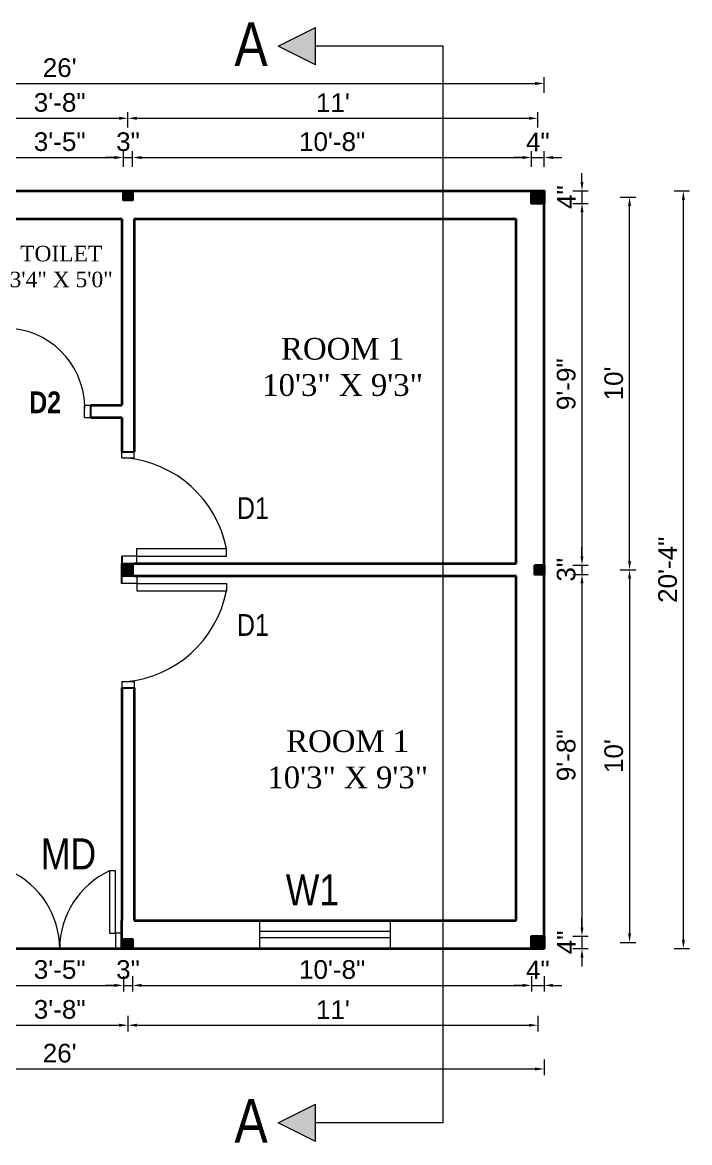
# Model space of a CAD drawing. Header units: inches. Extents: x 358077 to 378079, y -36324 to -23949.
# Drawn here: x 362396 to 362610.9, y -32793.4 to -32432.6 of the extents above; entities that cross this region are included whole.
import ezdxf

# ---------------------------------------------------------------- set-up
doc = ezdxf.new("R2010")
doc.units = ezdxf.units.IN
doc.header["$LTSCALE"] = 2
doc.header["$MEASUREMENT"] = 0
doc.header["$PDMODE"] = 34
doc.layers.get('0').update_dxf_attribs({"linetype": 'CONTINUOUS'})
doc.layers.get('DEFPOINTS').update_dxf_attribs({"color": 141, "linetype": 'CONTINUOUS'})
for name, color, linetype, lineweight in [('dimension', 160, 'CONTINUOUS', 15), ('door', 20, 'CONTINUOUS', 35), ('steps', 253, 'CONTINUOUS', 20), ('truss', 1, 'CONTINUOUS', 25)]:
    doc.layers.add(name, color=color, linetype=linetype, lineweight=lineweight)
doc.styles.add('Lettring Text', font='arial.ttf')
doc.styles.get("Standard").update_dxf_attribs({"font": 'ARIALN.TTF'})
doc.dimstyles.new('Copy of Standard', dxfattribs={"dimtxt": 6, "dimasz": 2.875, "dimexe": 2, "dimexo": 4, "dimgap": 2, "dimtad": 1, "dimdec": 0, "dimrnd": 1, "dimzin": 0, "dimdsep": 46, "dimlunit": 4, "dimtxsty": 'Lettring Text', "dimcen": 0.1, "dimclrd": 7, "dimclre": 7, "dimclrt": 7, "dimazin": 0, "dimtfac": 0.645, "dimtdec": 0, "dimtmove": 1, "dimatfit": 0, "dimfxl": 3, "dimfxlon": 1, "dimtfillclr": 256, "dimtolj": 1, "dimtzin": 0, "dimlwd": -1, "dimlwe": -1, "dimarcsym": 2})
pattern_1 = [(45, (2920.81318, -3512.67365), (-0.08838834765, 0.08838834765), [])]

# ---------------------------------------------------------------- blocks, each defined once
blk = doc.blocks.new('*D422')
at = {"layer": 'DEFPOINTS', "color": 0, "ltscale": 0.5, "transparency": 16777216}
for p in [(362428.5, -32476.16), (362387.5, -32486.91), (362428.5, -32486.91)]:
    blk.add_point(p, dxfattribs=at)
at = {"layer": 'steps', "color": 7, "ltscale": 0.5, "transparency": 16777216}
for p, q in [((362387.5, -32479.16), (362387.5, -32474.16)), ((362390.38, -32476.16), (362425.63, -32476.16)), ((362428.5, -32479.16), (362428.5, -32474.16))]:
    blk.add_line(p, q, dxfattribs=at)
for points in [[(362390.38, -32475.68), (362390.38, -32476.64), (362387.5, -32476.16)], [(362425.63, -32475.68), (362425.63, -32476.64), (362428.5, -32476.16)]]:
    blk.add_solid(points, dxfattribs=at)
at = {"layer": 'steps', "color": 7, "ltscale": 0.5, "transparency": 16777216, "insert": (362408, -32471.09), "char_height": 6, "attachment_point": 5, "style": 'Lettring Text'}
blk.add_mtext('\\A1;3\'-5"', dxfattribs=at)
blk = doc.blocks.new('*D389')
at = {"layer": 'DEFPOINTS', "color": 0, "ltscale": 0.5, "transparency": 16777216}
for p in [(362431.5, -32476.16), (362428.5, -32486.91), (362431.5, -32486.91)]:
    blk.add_point(p, dxfattribs=at)
at = {"layer": 'steps', "color": 7, "ltscale": 0.5, "transparency": 16777216}
for p, q in [((362425.63, -32476.16), (362422.75, -32476.16)), ((362428.5, -32479.16), (362428.5, -32474.16)), ((362428.5, -32476.16), (362431.5, -32476.16)), ((362431.5, -32479.16), (362431.5, -32474.16)), ((362434.38, -32476.16), (362437.25, -32476.16))]:
    blk.add_line(p, q, dxfattribs=at)
for points in [[(362425.63, -32475.68), (362425.63, -32476.64), (362428.5, -32476.16)], [(362434.38, -32475.68), (362434.38, -32476.64), (362431.5, -32476.16)]]:
    blk.add_solid(points, dxfattribs=at)
at = {"layer": 'steps', "color": 7, "ltscale": 0.5, "transparency": 16777216, "insert": (362430, -32471.09), "char_height": 6, "attachment_point": 5, "style": 'Lettring Text'}
blk.add_mtext('\\A1;3"', dxfattribs=at)
blk = doc.blocks.new('*D390')
at = {"layer": 'DEFPOINTS', "color": 0, "ltscale": 0.5, "transparency": 16777216}
for p in [(362560, -32476.16), (362431.5, -32486.91), (362560, -32486.91)]:
    blk.add_point(p, dxfattribs=at)
at = {"layer": 'steps', "color": 7, "ltscale": 0.5, "transparency": 16777216}
for p, q in [((362431.5, -32479.16), (362431.5, -32474.16)), ((362434.38, -32476.16), (362557.13, -32476.16)), ((362560, -32479.16), (362560, -32474.16))]:
    blk.add_line(p, q, dxfattribs=at)
for points in [[(362434.38, -32475.68), (362434.38, -32476.64), (362431.5, -32476.16)], [(362557.13, -32475.68), (362557.13, -32476.64), (362560, -32476.16)]]:
    blk.add_solid(points, dxfattribs=at)
at = {"layer": 'steps', "color": 7, "ltscale": 0.5, "transparency": 16777216, "insert": (362495.75, -32471.09), "char_height": 6, "attachment_point": 5, "style": 'Lettring Text'}
blk.add_mtext('\\A1;10\'-8"', dxfattribs=at)
blk = doc.blocks.new('*D391')
at = {"layer": 'DEFPOINTS', "color": 0, "ltscale": 0.5, "transparency": 16777216}
for p in [(362564, -32476.16), (362560, -32486.91), (362564, -32486.91)]:
    blk.add_point(p, dxfattribs=at)
at = {"layer": 'steps', "color": 7, "ltscale": 0.5, "transparency": 16777216}
for p, q in [((362557.13, -32476.16), (362554.25, -32476.16)), ((362560, -32479.16), (362560, -32474.16)), ((362560, -32476.16), (362564, -32476.16)), ((362564, -32479.16), (362564, -32474.16)), ((362566.88, -32476.16), (362569.75, -32476.16))]:
    blk.add_line(p, q, dxfattribs=at)
for points in [[(362557.13, -32475.68), (362557.13, -32476.64), (362560, -32476.16)], [(362566.88, -32475.68), (362566.88, -32476.64), (362564, -32476.16)]]:
    blk.add_solid(points, dxfattribs=at)
at = {"layer": 'steps', "color": 7, "ltscale": 0.5, "transparency": 16777216, "insert": (362562, -32471.16), "char_height": 6, "attachment_point": 5, "style": 'Lettring Text'}
blk.add_mtext('\\A1;4"', dxfattribs=at)
blk = doc.blocks.new('*D414')
at = {"layer": 'DEFPOINTS', "color": 0, "ltscale": 0.5, "transparency": 16777216}
for p in [(362430, -32463.52), (362386, -32488.41), (362430, -32488.41)]:
    blk.add_point(p, dxfattribs=at)
at = {"layer": 'steps', "color": 7, "ltscale": 0.5, "transparency": 16777216}
for p, q in [((362386, -32466.52), (362386, -32461.52)), ((362430, -32466.52), (362430, -32461.52)), ((362388.88, -32463.52), (362427.13, -32463.52))]:
    blk.add_line(p, q, dxfattribs=at)
for points in [[(362388.88, -32463.04), (362388.88, -32464), (362386, -32463.52)], [(362427.13, -32463.04), (362427.13, -32464), (362430, -32463.52)]]:
    blk.add_solid(points, dxfattribs=at)
at = {"layer": 'steps', "color": 7, "ltscale": 0.5, "transparency": 16777216, "insert": (362408, -32458.45), "char_height": 6, "attachment_point": 5, "style": 'Lettring Text'}
blk.add_mtext('\\A1;3\'-8"', dxfattribs=at)
blk = doc.blocks.new('*D415')
at = {"layer": 'DEFPOINTS', "color": 0, "ltscale": 0.5, "transparency": 16777216}
for p in [(362562, -32463.52), (362430, -32488.41), (362562, -32488.91)]:
    blk.add_point(p, dxfattribs=at)
at = {"layer": 'steps', "color": 7, "ltscale": 0.5, "transparency": 16777216}
for p, q in [((362430, -32466.52), (362430, -32461.52)), ((362562, -32466.52), (362562, -32461.52)), ((362432.88, -32463.52), (362559.13, -32463.52))]:
    blk.add_line(p, q, dxfattribs=at)
for points in [[(362432.88, -32463.04), (362432.88, -32464), (362430, -32463.52)], [(362559.13, -32463.04), (362559.13, -32464), (362562, -32463.52)]]:
    blk.add_solid(points, dxfattribs=at)
at = {"layer": 'steps', "color": 7, "ltscale": 0.5, "transparency": 16777216, "insert": (362496, -32458.5), "char_height": 6, "attachment_point": 5, "style": 'Lettring Text'}
blk.add_mtext("\\A1;11'", dxfattribs=at)
blk = doc.blocks.new('*D416')
at = {"layer": 'DEFPOINTS', "color": 0, "ltscale": 0.5, "transparency": 16777216}
for p in [(362564, -32452.31), (362252, -32486.91), (362564, -32486.91)]:
    blk.add_point(p, dxfattribs=at)
at = {"layer": 'steps', "color": 7, "ltscale": 0.5, "transparency": 16777216}
for p, q in [((362252, -32455.31), (362252, -32450.31)), ((362564, -32455.31), (362564, -32450.31)), ((362254.88, -32452.31), (362561.13, -32452.31))]:
    blk.add_line(p, q, dxfattribs=at)
for points in [[(362254.88, -32451.83), (362254.88, -32452.79), (362252, -32452.31)], [(362561.13, -32451.83), (362561.13, -32452.79), (362564, -32452.31)]]:
    blk.add_solid(points, dxfattribs=at)
at = {"layer": 'steps', "color": 7, "ltscale": 0.5, "transparency": 16777216, "insert": (362408, -32447.25), "char_height": 6, "attachment_point": 5, "style": 'Lettring Text'}
blk.add_mtext("\\A1;26'", dxfattribs=at)
blk = doc.blocks.new('*D398')
at = {"layer": 'DEFPOINTS', "color": 0, "ltscale": 0.5, "transparency": 16777216}
for p in [(362387.5, -32730.91), (362428.5, -32730.91), (362428.5, -32742.75)]:
    blk.add_point(p, dxfattribs=at)
at = {"layer": 'steps', "color": 7, "ltscale": 0.5, "transparency": 16777216}
for p, q in [((362387.5, -32739.75), (362387.5, -32744.75)), ((362428.5, -32739.75), (362428.5, -32744.75)), ((362390.38, -32742.75), (362425.63, -32742.75))]:
    blk.add_line(p, q, dxfattribs=at)
for points in [[(362390.38, -32742.27), (362390.38, -32743.23), (362387.5, -32742.75)], [(362425.63, -32742.27), (362425.63, -32743.23), (362428.5, -32742.75)]]:
    blk.add_solid(points, dxfattribs=at)
at = {"layer": 'steps', "color": 7, "ltscale": 0.5, "transparency": 16777216, "insert": (362408, -32737.68), "char_height": 6, "attachment_point": 5, "style": 'Lettring Text'}
blk.add_mtext('\\A1;3\'-5"', dxfattribs=at)
blk = doc.blocks.new('*D399')
at = {"layer": 'DEFPOINTS', "color": 0, "ltscale": 0.5, "transparency": 16777216}
for p in [(362428.5, -32730.91), (362431.5, -32730.91), (362431.5, -32742.75)]:
    blk.add_point(p, dxfattribs=at)
at = {"layer": 'steps', "color": 7, "ltscale": 0.5, "transparency": 16777216}
for p, q in [((362428.5, -32739.75), (362428.5, -32744.75)), ((362431.5, -32739.75), (362431.5, -32744.75)), ((362425.63, -32742.75), (362422.75, -32742.75)), ((362428.5, -32742.75), (362431.5, -32742.75)), ((362434.38, -32742.75), (362437.25, -32742.75))]:
    blk.add_line(p, q, dxfattribs=at)
for points in [[(362425.63, -32742.27), (362425.63, -32743.23), (362428.5, -32742.75)], [(362434.38, -32742.27), (362434.38, -32743.23), (362431.5, -32742.75)]]:
    blk.add_solid(points, dxfattribs=at)
at = {"layer": 'steps', "color": 7, "ltscale": 0.5, "transparency": 16777216, "insert": (362430, -32737.68), "char_height": 6, "attachment_point": 5, "style": 'Lettring Text'}
blk.add_mtext('\\A1;3"', dxfattribs=at)
blk = doc.blocks.new('*D400')
at = {"layer": 'DEFPOINTS', "color": 0, "ltscale": 0.5, "transparency": 16777216}
for p in [(362431.5, -32730.91), (362560, -32730.91), (362560, -32742.75)]:
    blk.add_point(p, dxfattribs=at)
at = {"layer": 'steps', "color": 7, "ltscale": 0.5, "transparency": 16777216}
for p, q in [((362431.5, -32739.75), (362431.5, -32744.75)), ((362560, -32739.75), (362560, -32744.75)), ((362434.38, -32742.75), (362557.13, -32742.75))]:
    blk.add_line(p, q, dxfattribs=at)
for points in [[(362434.38, -32742.27), (362434.38, -32743.23), (362431.5, -32742.75)], [(362557.13, -32742.27), (362557.13, -32743.23), (362560, -32742.75)]]:
    blk.add_solid(points, dxfattribs=at)
at = {"layer": 'steps', "color": 7, "ltscale": 0.5, "transparency": 16777216, "insert": (362495.75, -32737.68), "char_height": 6, "attachment_point": 5, "style": 'Lettring Text'}
blk.add_mtext('\\A1;10\'-8"', dxfattribs=at)
blk = doc.blocks.new('*D401')
at = {"layer": 'DEFPOINTS', "color": 0, "ltscale": 0.5, "transparency": 16777216}
for p in [(362560, -32730.91), (362564, -32730.91), (362564, -32742.75)]:
    blk.add_point(p, dxfattribs=at)
at = {"layer": 'steps', "color": 7, "ltscale": 0.5, "transparency": 16777216}
for p, q in [((362560, -32739.75), (362560, -32744.75)), ((362564, -32739.75), (362564, -32744.75)), ((362557.13, -32742.75), (362554.25, -32742.75)), ((362560, -32742.75), (362564, -32742.75)), ((362566.88, -32742.75), (362569.75, -32742.75))]:
    blk.add_line(p, q, dxfattribs=at)
for points in [[(362557.13, -32742.27), (362557.13, -32743.23), (362560, -32742.75)], [(362566.88, -32742.27), (362566.88, -32743.23), (362564, -32742.75)]]:
    blk.add_solid(points, dxfattribs=at)
at = {"layer": 'steps', "color": 7, "ltscale": 0.5, "transparency": 16777216, "insert": (362562, -32737.75), "char_height": 6, "attachment_point": 5, "style": 'Lettring Text'}
blk.add_mtext('\\A1;4"', dxfattribs=at)
blk = doc.blocks.new('*D402')
at = {"layer": 'DEFPOINTS', "color": 0, "ltscale": 0.5, "transparency": 16777216}
for p in [(362564, -32486.91), (362564, -32490.91), (362576.22, -32490.91)]:
    blk.add_point(p, dxfattribs=at)
at = {"layer": 'steps', "color": 7, "ltscale": 0.5, "transparency": 16777216}
for p, q in [((362576.22, -32484.04), (362576.22, -32481.16)), ((362573.22, -32486.91), (362578.22, -32486.91)), ((362576.22, -32486.91), (362576.22, -32490.91)), ((362573.22, -32490.91), (362578.22, -32490.91)), ((362576.22, -32493.79), (362576.22, -32496.66))]:
    blk.add_line(p, q, dxfattribs=at)
for points in [[(362575.74, -32484.04), (362576.7, -32484.04), (362576.22, -32486.91)], [(362575.74, -32493.79), (362576.7, -32493.79), (362576.22, -32490.91)]]:
    blk.add_solid(points, dxfattribs=at)
at = {"layer": 'steps', "color": 7, "ltscale": 0.5, "transparency": 16777216, "insert": (362571.22, -32488.91), "char_height": 6, "attachment_point": 5, "rotation": 90, "style": 'Lettring Text'}
blk.add_mtext('\\A1;4"', dxfattribs=at)
blk = doc.blocks.new('*D403')
at = {"layer": 'DEFPOINTS', "color": 0, "ltscale": 0.5, "transparency": 16777216}
for p in [(362564, -32490.91), (362564, -32607.41), (362576.22, -32607.41)]:
    blk.add_point(p, dxfattribs=at)
at = {"layer": 'steps', "color": 7, "ltscale": 0.5, "transparency": 16777216}
for p, q in [((362573.22, -32490.91), (362578.22, -32490.91)), ((362576.22, -32493.79), (362576.22, -32604.54)), ((362573.22, -32607.41), (362578.22, -32607.41))]:
    blk.add_line(p, q, dxfattribs=at)
for points in [[(362575.74, -32493.79), (362576.7, -32493.79), (362576.22, -32490.91)], [(362575.74, -32604.54), (362576.7, -32604.54), (362576.22, -32607.41)]]:
    blk.add_solid(points, dxfattribs=at)
at = {"layer": 'steps', "color": 7, "ltscale": 0.5, "transparency": 16777216, "insert": (362571.15, -32549.16), "char_height": 6, "attachment_point": 5, "rotation": 90, "style": 'Lettring Text'}
blk.add_mtext('\\A1;9\'-9"', dxfattribs=at)
blk = doc.blocks.new('*D404')
at = {"layer": 'DEFPOINTS', "color": 0, "ltscale": 0.5, "transparency": 16777216}
for p in [(362564, -32607.41), (362564, -32610.41), (362576.22, -32610.41)]:
    blk.add_point(p, dxfattribs=at)
at = {"layer": 'steps', "color": 7, "ltscale": 0.5, "transparency": 16777216}
for p, q in [((362576.22, -32604.54), (362576.22, -32601.66)), ((362573.22, -32607.41), (362578.22, -32607.41)), ((362573.22, -32610.41), (362578.22, -32610.41)), ((362576.22, -32607.41), (362576.22, -32610.41)), ((362576.22, -32613.29), (362576.22, -32616.16))]:
    blk.add_line(p, q, dxfattribs=at)
for points in [[(362575.74, -32604.54), (362576.7, -32604.54), (362576.22, -32607.41)], [(362575.74, -32613.29), (362576.7, -32613.29), (362576.22, -32610.41)]]:
    blk.add_solid(points, dxfattribs=at)
at = {"layer": 'steps', "color": 7, "ltscale": 0.5, "transparency": 16777216, "insert": (362571.15, -32608.91), "char_height": 6, "attachment_point": 5, "rotation": 90, "style": 'Lettring Text'}
blk.add_mtext('\\A1;3"', dxfattribs=at)
blk = doc.blocks.new('*D405')
at = {"layer": 'DEFPOINTS', "color": 0, "ltscale": 0.5, "transparency": 16777216}
for p in [(362564, -32610.41), (362564, -32726.91), (362576.22, -32726.91)]:
    blk.add_point(p, dxfattribs=at)
at = {"layer": 'steps', "color": 7, "ltscale": 0.5, "transparency": 16777216}
for p, q in [((362573.22, -32610.41), (362578.22, -32610.41)), ((362576.22, -32613.29), (362576.22, -32724.04)), ((362573.22, -32726.91), (362578.22, -32726.91))]:
    blk.add_line(p, q, dxfattribs=at)
for points in [[(362575.74, -32613.29), (362576.7, -32613.29), (362576.22, -32610.41)], [(362575.74, -32724.04), (362576.7, -32724.04), (362576.22, -32726.91)]]:
    blk.add_solid(points, dxfattribs=at)
at = {"layer": 'steps', "color": 7, "ltscale": 0.5, "transparency": 16777216, "insert": (362571.15, -32668.66), "char_height": 6, "attachment_point": 5, "rotation": 90, "style": 'Lettring Text'}
blk.add_mtext('\\A1;9\'-8"', dxfattribs=at)
blk = doc.blocks.new('*D406')
at = {"layer": 'DEFPOINTS', "color": 0, "ltscale": 0.5, "transparency": 16777216}
for p in [(362564, -32726.91), (362564, -32730.91), (362576.22, -32730.91)]:
    blk.add_point(p, dxfattribs=at)
at = {"layer": 'steps', "color": 7, "ltscale": 0.5, "transparency": 16777216}
for p, q in [((362576.22, -32724.04), (362576.22, -32721.16)), ((362573.22, -32726.91), (362578.22, -32726.91)), ((362576.22, -32726.91), (362576.22, -32730.91)), ((362573.22, -32730.91), (362578.22, -32730.91)), ((362576.22, -32733.79), (362576.22, -32736.66))]:
    blk.add_line(p, q, dxfattribs=at)
for points in [[(362575.74, -32724.04), (362576.7, -32724.04), (362576.22, -32726.91)], [(362575.74, -32733.79), (362576.7, -32733.79), (362576.22, -32730.91)]]:
    blk.add_solid(points, dxfattribs=at)
at = {"layer": 'steps', "color": 7, "ltscale": 0.5, "transparency": 16777216, "insert": (362571.22, -32728.91), "char_height": 6, "attachment_point": 5, "rotation": 90, "style": 'Lettring Text'}
blk.add_mtext('\\A1;4"', dxfattribs=at)
blk = doc.blocks.new('*D395')
at = {"layer": 'DEFPOINTS', "color": 0, "ltscale": 0.5, "transparency": 16777216}
for p in [(362252, -32730.91), (362564, -32730.91), (362564, -32769.67)]:
    blk.add_point(p, dxfattribs=at)
at = {"layer": 'steps', "color": 7, "ltscale": 0.5, "transparency": 16777216}
for p, q in [((362252, -32766.67), (362252, -32771.67)), ((362564, -32766.67), (362564, -32771.67)), ((362254.88, -32769.67), (362561.13, -32769.67))]:
    blk.add_line(p, q, dxfattribs=at)
for points in [[(362254.88, -32769.19), (362254.88, -32770.15), (362252, -32769.67)], [(362561.13, -32769.19), (362561.13, -32770.15), (362564, -32769.67)]]:
    blk.add_solid(points, dxfattribs=at)
at = {"layer": 'steps', "color": 7, "ltscale": 0.5, "transparency": 16777216, "insert": (362408, -32764.61), "char_height": 6, "attachment_point": 5, "style": 'Lettring Text'}
blk.add_mtext("\\A1;26'", dxfattribs=at)
blk = doc.blocks.new('*D408')
at = {"layer": 'DEFPOINTS', "color": 0, "ltscale": 0.5, "transparency": 16777216}
for p in [(362562.5, -32608.91), (362562, -32728.91), (362591.54, -32728.91)]:
    blk.add_point(p, dxfattribs=at)
at = {"layer": 'steps', "color": 7, "ltscale": 0.5, "transparency": 16777216}
for p, q in [((362588.54, -32608.91), (362593.54, -32608.91)), ((362591.54, -32611.79), (362591.54, -32726.04)), ((362588.54, -32728.91), (362593.54, -32728.91))]:
    blk.add_line(p, q, dxfattribs=at)
for points in [[(362591.06, -32611.79), (362592.01, -32611.79), (362591.54, -32608.91)], [(362591.06, -32726.04), (362592.01, -32726.04), (362591.54, -32728.91)]]:
    blk.add_solid(points, dxfattribs=at)
at = {"layer": 'steps', "color": 7, "ltscale": 0.5, "transparency": 16777216, "insert": (362586.47, -32668.91), "char_height": 6, "attachment_point": 5, "rotation": 90, "style": 'Lettring Text'}
blk.add_mtext("\\A1;10'", dxfattribs=at)
blk = doc.blocks.new('*D409')
at = {"layer": 'DEFPOINTS', "color": 0, "ltscale": 0.5, "transparency": 16777216}
for p in [(362564, -32486.91), (362608.88, -32486.91), (362564, -32730.91)]:
    blk.add_point(p, dxfattribs=at)
at = {"layer": 'steps', "color": 7, "ltscale": 0.5, "transparency": 16777216}
for p, q in [((362605.88, -32486.91), (362610.88, -32486.91)), ((362608.88, -32728.04), (362608.88, -32489.79)), ((362605.88, -32730.91), (362610.88, -32730.91))]:
    blk.add_line(p, q, dxfattribs=at)
for points in [[(362608.4, -32489.79), (362609.36, -32489.79), (362608.88, -32486.91)], [(362608.4, -32728.04), (362609.36, -32728.04), (362608.88, -32730.91)]]:
    blk.add_solid(points, dxfattribs=at)
at = {"layer": 'steps', "color": 7, "ltscale": 0.5, "transparency": 16777216, "insert": (362603.82, -32608.91), "char_height": 6, "attachment_point": 5, "rotation": 90, "style": 'Lettring Text'}
blk.add_mtext('\\A1;20\'-4"', dxfattribs=at)
blk = doc.blocks.new('*D410')
at = {"layer": 'DEFPOINTS', "color": 0, "ltscale": 0.5, "transparency": 16777216}
for p in [(362386, -32729.41), (362430, -32729.41), (362430, -32755.59)]:
    blk.add_point(p, dxfattribs=at)
at = {"layer": 'steps', "color": 7, "ltscale": 0.5, "transparency": 16777216}
for p, q in [((362386, -32752.59), (362386, -32757.59)), ((362430, -32752.59), (362430, -32757.59)), ((362388.88, -32755.59), (362427.13, -32755.59))]:
    blk.add_line(p, q, dxfattribs=at)
for points in [[(362388.88, -32755.11), (362388.88, -32756.07), (362386, -32755.59)], [(362427.13, -32755.11), (362427.13, -32756.07), (362430, -32755.59)]]:
    blk.add_solid(points, dxfattribs=at)
at = {"layer": 'steps', "color": 7, "ltscale": 0.5, "transparency": 16777216, "insert": (362408, -32750.52), "char_height": 6, "attachment_point": 5, "style": 'Lettring Text'}
blk.add_mtext('\\A1;3\'-8"', dxfattribs=at)
blk = doc.blocks.new('*D411')
at = {"layer": 'DEFPOINTS', "color": 0, "ltscale": 0.5, "transparency": 16777216}
for p in [(362430, -32729.41), (362562, -32728.91), (362562, -32755.59)]:
    blk.add_point(p, dxfattribs=at)
at = {"layer": 'steps', "color": 7, "ltscale": 0.5, "transparency": 16777216}
for p, q in [((362430, -32752.59), (362430, -32757.59)), ((362562, -32752.59), (362562, -32757.59)), ((362432.88, -32755.59), (362559.13, -32755.59))]:
    blk.add_line(p, q, dxfattribs=at)
for points in [[(362432.88, -32755.11), (362432.88, -32756.07), (362430, -32755.59)], [(362559.13, -32755.11), (362559.13, -32756.07), (362562, -32755.59)]]:
    blk.add_solid(points, dxfattribs=at)
at = {"layer": 'steps', "color": 7, "ltscale": 0.5, "transparency": 16777216, "insert": (362496, -32750.58), "char_height": 6, "attachment_point": 5, "style": 'Lettring Text'}
blk.add_mtext("\\A1;11'", dxfattribs=at)
blk = doc.blocks.new('*D388')
at = {"layer": 'DEFPOINTS', "color": 0, "ltscale": 0.5, "transparency": 16777216}
for p in [(362562, -32488.91), (362591.54, -32488.91), (362562.5, -32608.91)]:
    blk.add_point(p, dxfattribs=at)
at = {"layer": 'steps', "color": 7, "ltscale": 0.5, "transparency": 16777216}
for p, q in [((362588.54, -32488.91), (362593.54, -32488.91)), ((362591.54, -32606.04), (362591.54, -32491.79)), ((362588.54, -32608.91), (362593.54, -32608.91))]:
    blk.add_line(p, q, dxfattribs=at)
for points in [[(362591.06, -32491.79), (362592.01, -32491.79), (362591.54, -32488.91)], [(362591.06, -32606.04), (362592.01, -32606.04), (362591.54, -32608.91)]]:
    blk.add_solid(points, dxfattribs=at)
at = {"layer": 'steps', "color": 7, "ltscale": 0.5, "transparency": 16777216, "insert": (362586.47, -32548.91), "char_height": 6, "attachment_point": 5, "rotation": 90, "style": 'Lettring Text'}
blk.add_mtext("\\A1;10'", dxfattribs=at)

msp = doc.modelspace()

# ---------------------------------------------------------------- hatches: boundary and pattern name
at = {"linetype": 'ByBlock', "lineweight": 5}
for points in [[(362478.39, -32440.26), (362490.39, -32446.26), (362490.39, -32434.26)], [(362478.39, -32787), (362490.39, -32793), (362490.39, -32781)]]:
    msp.add_hatch(color=7, dxfattribs=at).paths.add_polyline_path(points)
at = {"layer": 'door', "ltscale": 0.5}
h = msp.add_hatch(dxfattribs=at)
h.set_pattern_fill('ANSI31', color=256)
h.set_pattern_definition(pattern_1)
h.paths.add_polyline_path([(362428.5, -32489.91), (362431.5, -32489.91), (362431.5, -32486.91), (362428.5, -32486.91)])
h = msp.add_hatch(dxfattribs=at)
h.set_pattern_fill('ANSI31', color=256)
h.set_pattern_definition(pattern_1)
h.paths.add_polyline_path([(362560, -32490.91), (362564, -32490.91), (362564, -32486.91), (362560, -32486.91)])
h = msp.add_hatch(dxfattribs=at)
h.set_pattern_fill('ANSI31', color=256)
h.set_pattern_definition(pattern_1)
h.paths.add_polyline_path([(362431.5, -32607.41), (362428.5, -32607.41), (362428.5, -32610.41), (362431.5, -32610.41)])
h = msp.add_hatch(dxfattribs=at)
h.set_pattern_fill('ANSI31', color=256)
h.set_pattern_definition(pattern_1)
h.paths.add_polyline_path([(362561, -32610.41), (362564, -32610.41), (362564, -32607.41), (362561, -32607.41)])
h = msp.add_hatch(dxfattribs=at)
h.set_pattern_fill('ANSI31', color=256)
h.set_pattern_definition(pattern_1)
h.paths.add_polyline_path([(362428.5, -32730.91), (362431.5, -32730.91), (362431.5, -32727.91), (362428.5, -32727.91)])
h = msp.add_hatch(dxfattribs=at)
h.set_pattern_fill('ANSI31', color=256)
h.set_pattern_definition(pattern_1)
h.paths.add_polyline_path([(362560, -32726.91), (362560, -32730.91), (362564, -32730.91), (362564, -32726.91)])

# ---------------------------------------------------------------- linework, layer by layer
at = {"color": 7, "linetype": 'ByBlock', "lineweight": 5}
for p, q in [((362478.39, -32440.26), (362490.39, -32434.26)), ((362490.39, -32446.26), (362490.39, -32434.26)), ((362490.39, -32446.26), (362478.39, -32440.26)), ((362531.56, -32440.26), (362490.39, -32440.26)), ((362531.56, -32787), (362531.56, -32440.26)), ((362514.5, -32721.91), (362472.5, -32721.91)), ((362514.5, -32730.91), (362472.5, -32730.91)), ((362478.39, -32787), (362490.39, -32781)), ((362490.39, -32793), (362490.39, -32781)), ((362490.39, -32793), (362478.39, -32787)), ((362531.56, -32787), (362490.39, -32787))]:
    msp.add_line(p, q, dxfattribs=at)
at = {"layer": 'dimension', "ltscale": 7}
for p, q in [((362416, -32559.91), (362416, -32555.91)), ((362416, -32555.91), (362418, -32555.91)), ((362416, -32559.91), (362418, -32559.91)), ((362428, -32572.91), (362428, -32570.91)), ((362428, -32572.91), (362432, -32572.91)), ((362432, -32572.91), (362432, -32570.91)), ((362432.8, -32602.11), (362461.68, -32602.11)), ((362432.8, -32604.51), (362432.8, -32602.11)), ((362461.68, -32604.51), (362461.68, -32602.11)), ((362432.8, -32604.51), (362428, -32604.51)), ((362428, -32604.51), (362428, -32606.91)), ((362432.8, -32604.51), (362461.68, -32604.51)), ((362432.8, -32606.91), (362432.8, -32604.51)), ((362428, -32606.91), (362432.8, -32606.91)), ((362428, -32613.31), (362428, -32610.91)), ((362428, -32610.91), (362432.8, -32610.91)), ((362432.8, -32613.31), (362428, -32613.31)), ((362432.8, -32610.91), (362432.8, -32613.31)), ((362432.8, -32613.31), (362461.68, -32613.31)), ((362432.8, -32613.31), (362432.8, -32615.71)), ((362461.68, -32613.31), (362461.68, -32615.71)), ((362432.8, -32615.71), (362461.68, -32615.71)), ((362428, -32644.91), (362432, -32644.91)), ((362428, -32644.91), (362428, -32646.91)), ((362432, -32644.91), (362432, -32646.91))]:
    msp.add_line(p, q, dxfattribs=at)
for centre, radius, start, end in [((362390.34, -32556.84), 25.72, 356.0106, 84.5071), ((362426.11, -32609), 36.23, 10.9657, 84.9754), ((362426.11, -32608.82), 36.23, 275.0246, 349.0343)]:
    msp.add_arc(centre, radius, start, end, dxfattribs=at)
at = {"layer": 'door', "ltscale": 0.5}
for p, q in [((362252, -32486.91), (362564, -32486.91)), ((362564, -32730.91), (362564, -32486.91)), ((362388, -32495.91), (362428, -32495.91)), ((362428, -32495.91), (362428, -32555.91)), ((362432, -32495.91), (362555, -32495.91)), ((362432, -32495.91), (362432, -32570.91)), ((362555, -32606.91), (362555, -32495.91)), ((362418, -32555.91), (362428, -32555.91)), ((362418, -32559.91), (362428, -32559.91)), ((362428, -32559.91), (362428, -32570.91)), ((362428, -32606.91), (362428, -32610.91)), ((362432, -32606.91), (362555, -32606.91)), ((362432, -32610.91), (362555, -32610.91)), ((362555, -32721.91), (362555, -32610.91)), ((362428, -32646.91), (362428, -32721.91)), ((362432, -32646.91), (362432, -32721.91)), ((362428, -32730.91), (362428, -32721.91)), ((362432, -32721.91), (362555, -32721.91)), ((362252, -32730.91), (362564, -32730.91))]:
    msp.add_line(p, q, dxfattribs=at)
for points in [[(362428.5, -32486.91), (362431.5, -32486.91), (362431.5, -32489.91), (362428.5, -32489.91)], [(362560, -32486.91), (362564, -32486.91), (362564, -32490.91), (362560, -32490.91)], [(362428.5, -32607.41), (362431.5, -32607.41), (362431.5, -32610.41), (362428.5, -32610.41)], [(362561, -32607.41), (362564, -32607.41), (362564, -32610.41), (362561, -32610.41)], [(362428.5, -32727.91), (362431.5, -32727.91), (362431.5, -32730.91), (362428.5, -32730.91)], [(362560, -32726.91), (362564, -32726.91), (362564, -32730.91), (362560, -32730.91)]]:
    msp.add_lwpolyline(points, close=True, dxfattribs=at)
at = {"layer": 'steps', "color": 7, "lineweight": 5, "ltscale": 0.3}
for p, q in [((362472.5, -32730.91), (362472.5, -32721.91)), ((362514.5, -32730.91), (362514.5, -32721.91)), ((362514.5, -32725.41), (362472.5, -32725.41)), ((362514.5, -32727.41), (362472.5, -32727.41))]:
    msp.add_line(p, q, dxfattribs=at)
at = {"layer": 'steps', "color": 7, "ltscale": 0.3}
for points in [[(362426, -32725.91), (362426, -32705.91), (362424, -32705.91), (362424, -32725.91)], [(362428, -32725.91), (362426, -32725.91), (362426, -32730.91), (362428, -32730.91)]]:
    msp.add_lwpolyline(points, close=True, dxfattribs=at)
at = {"layer": 'steps', "color": 7, "ltscale": 0.3, "true_color": 0xffffff}
for centre, start, end in [((362380.3, -32731.02), 0.227, 65.0115), ((362435.71, -32731.02), 114.9885, 179.773)]:
    msp.add_arc(centre, 27.7, start, end, dxfattribs=at)
at = {"layer": 'truss', "ltscale": 7}
for p, q in [((362418, -32559.91), (362418, -32555.91)), ((362428, -32570.91), (362432, -32570.91)), ((362428, -32604.51), (362428, -32606.91)), ((362428, -32606.91), (362432, -32606.91)), ((362428, -32610.91), (362432, -32610.91)), ((362428, -32613.31), (362428, -32610.91)), ((362428, -32646.91), (362432, -32646.91))]:
    msp.add_line(p, q, dxfattribs=at)

# ---------------------------------------------------------------- texts
at = {"color": 7, "linetype": 'ByBlock', "lineweight": 5, "attachment_point": 1}
for s, insert, char_height, width in [('A', (362464.29, -32432.64), 14, 26.5803), ('MD', (362401.92, -32695.42), 10, 44.1664), ('W1', (362480.83, -32707.01), 10, 44.1664), ('A', (362464.29, -32779.38), 14, 26.5803)]:
    msp.add_mtext(s, dxfattribs=dict(at, insert=insert, char_height=char_height, width=width))
at = {"layer": 'steps', "color": 7, "ltscale": 0.3, "width": 55.268, "attachment_point": 2}
for s, insert, char_height in [('{\\fTimes New Roman|b0|i0|c0|p18;TOILET\\P3\'4" X 5\'0"}', (362408.49, -32504.59), 5), ('{\\fTimes New Roman|b0|i0|c0|p18;ROOM 1\\P10\'3" X 9\'3"}', (362499.12, -32534.25), 7), ('{\\fTechnic|b1|i0|c2|p2;D2}', (362403.31, -32551.49), 7), ('{\\fTimes New Roman|b0|i0|c0|p18;ROOM 1\\P10\'3" X 9\'3"}', (362500.77, -32660.6), 7)]:
    msp.add_mtext(s, dxfattribs=dict(at, insert=insert, char_height=char_height))
at = {"layer": 'steps', "color": 7, "ltscale": 0.3, "char_height": 7, "attachment_point": 2}
for insert in [(362470.23, -32585.55), (362470.23, -32623.19)]:
    msp.add_mtext_dynamic_manual_height_columns('{\\W1;D1}', width=18.6213, gutter_width=40, heights=[0], dxfattribs=dict(at, insert=insert))

# ---------------------------------------------------------------- dimensions: what is measured, and where the dimension line sits
at = {"layer": 'steps', "ltscale": 0.5}
for base, p1, p2, picture, middle in [((362564, -32452.31), (362252, -32486.91), (362564, -32486.91), '*D416', (362408, -32447.25)), ((362430, -32463.52), (362386, -32488.41), (362430, -32488.41), '*D414', (362408, -32458.45)), ((362562, -32463.52), (362430, -32488.41), (362562, -32488.91), '*D415', (362496, -32458.5)), ((362428.5, -32476.16), (362387.5, -32486.91), (362428.5, -32486.91), '*D422', (362408, -32471.09)), ((362560.00358206, -32476.15820307), (362431.50358206, -32486.91270538), (362560.00358206, -32486.91270538), '*D390', (362495.75358206, -32471.09476515)), ((362430, -32755.59), (362386, -32729.41), (362430, -32729.41), '*D410', (362408, -32750.52)), ((362562, -32755.59), (362430, -32729.41), (362562, -32728.91), '*D411', (362496, -32750.58)), ((362564, -32769.67), (362252, -32730.91), (362564, -32730.91), '*D395', (362408, -32764.61)), ((362428.5, -32742.75), (362387.5, -32730.91), (362428.5, -32730.91), '*D398', (362408, -32737.68)), ((362560.00358206, -32742.74780508), (362431.50358206, -32730.91270538), (362560.00358206, -32730.91270538), '*D400', (362495.75358206, -32737.68436716))]:
    dim = msp.add_linear_dim(base=base, p1=p1, p2=p2, dimstyle='Copy of Standard', dxfattribs=at)
    dim.commit()
    dim.dimension.update_dxf_attribs({"geometry": picture, "text_midpoint": middle})
for base, p1, p2, picture, middle in [((362431.5, -32476.16), (362428.5, -32486.91), (362431.5, -32486.91), '*D389', (362430, -32476.16)), ((362564, -32476.16), (362560, -32486.91), (362564, -32486.91), '*D391', (362562, -32476.16)), ((362431.5, -32742.75), (362428.5, -32730.91), (362431.5, -32730.91), '*D399', (362430, -32742.75)), ((362564, -32742.75), (362560, -32730.91), (362564, -32730.91), '*D401', (362562, -32742.75))]:
    dim = msp.add_linear_dim(base=base, p1=p1, p2=p2, dimstyle='Copy of Standard', dxfattribs=at)
    dim.commit()
    dim.dimension.update_dxf_attribs({"geometry": picture, "text_midpoint": middle, "dimtype": 160})
for base, p1, p2, picture, middle in [((362576.22, -32490.91), (362564, -32486.91), (362564, -32490.91), '*D402', (362576.22, -32488.91)), ((362576.22, -32610.41), (362564, -32607.41), (362564, -32610.41), '*D404', (362576.22, -32608.91)), ((362576.22, -32730.91), (362564, -32726.91), (362564, -32730.91), '*D406', (362576.22, -32728.91))]:
    dim = msp.add_linear_dim(base=base, p1=p1, p2=p2, angle=90, dimstyle='Copy of Standard', dxfattribs=at)
    dim.commit()
    dim.dimension.update_dxf_attribs({"geometry": picture, "text_midpoint": middle, "dimtype": 160})
for base, p1, p2, picture, middle in [((362608.88, -32486.91), (362564, -32730.91), (362564, -32486.91), '*D409', (362603.82, -32608.91)), ((362591.54, -32488.91), (362562.5, -32608.91), (362562, -32488.91), '*D388', (362586.47, -32548.91)), ((362576.21835384, -32607.41270538), (362564.00358206, -32490.91270538), (362564.00358206, -32607.41270538), '*D403', (362571.15491591, -32549.16270538)), ((362591.54, -32728.91), (362562.5, -32608.91), (362562, -32728.91), '*D408', (362586.47, -32668.91)), ((362576.21835384, -32726.91270538), (362564.00358206, -32610.41270538), (362564.00358206, -32726.91270538), '*D405', (362571.15491591, -32668.66270538))]:
    dim = msp.add_linear_dim(base=base, p1=p1, p2=p2, angle=90, dimstyle='Copy of Standard', dxfattribs=at)
    dim.commit()
    dim.dimension.update_dxf_attribs({"geometry": picture, "text_midpoint": middle})

doc.saveas('drawing.dxf')
